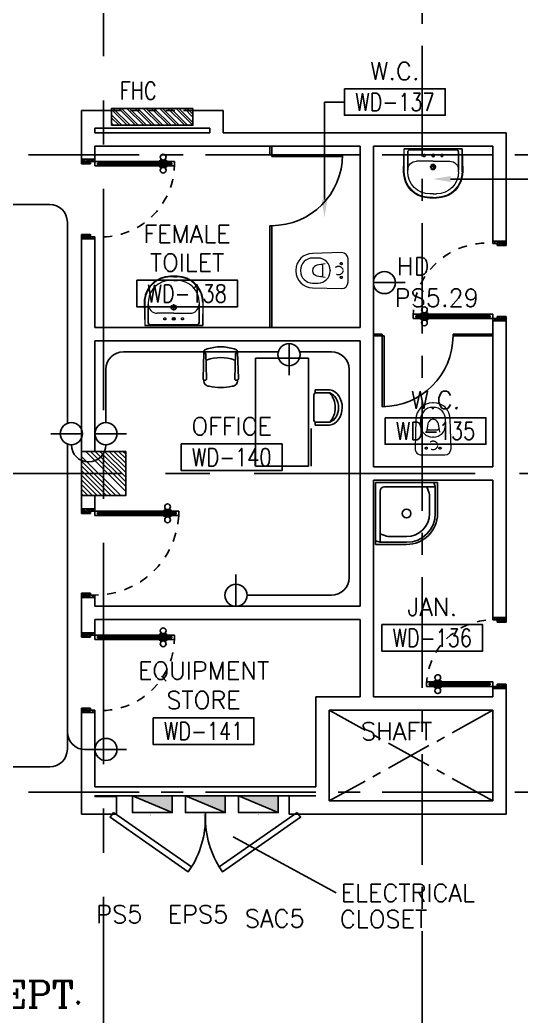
# Model space of a CAD drawing. Extents: x 0 to 93, y -1.5 to 78.
# Drawn here: x 67.12 to 72.79, y 43.69 to 54.94 of the extents above; entities that cross this region are included whole.
import ezdxf
from ezdxf.enums import TextEntityAlignment as Align

# ---------------------------------------------------------------- set-up
doc = ezdxf.new("R2010")
doc.units = 0
doc.header["$MEASUREMENT"] = 0
for name, pattern in [('CENTER', [2, 1.25, -0.25, 0.25, -0.25]), ('CENTER2', [1.125, 0.75, -0.125, 0.125, -0.125]), ('CENTERX2', [4, 2.5, -0.5, 0.5, -0.5]), ('DASHED', [0.75, 0.5, -0.25]), ('HIDDEN', [0.375, 0.25, -0.125]), ('HIDDEN2', [0.1875, 0.125, -0.0625])]:
    doc.linetypes.add(name, pattern=pattern)
doc.layers.get('0').update_dxf_attribs({"color": 11, "linetype": 'CONTINUOUS'})
for name, color, linetype in [('A-TILES', 11, 'CONTINUOUS'), ('AXES', 11, 'CENTERX2'), ('AXES1', 11, 'CENTER'), ('COL', 11, 'CONTINUOUS'), ('DOOR', 11, 'CONTINUOUS'), ('E-CLINE', 4, 'CONTINUOUS'), ('E-HLINE', 4, 'HIDDEN'), ('E-PANELBX', 3, 'CONTINUOUS'), ('E-SOCKETS', 4, 'CONTINUOUS'), ('E-TEXT', 4, 'CONTINUOUS'), ('E-WI', 6, 'CONTINUOUS'), ('FHC', 11, 'CONTINUOUS'), ('FIX', 11, 'CONTINUOUS'), ('FMCHAIR', 11, 'CONTINUOUS'), ('FMDESK', 11, 'CONTINUOUS'), ('HAT', 11, 'CONTINUOUS'), ('PART', 11, 'CONTINUOUS'), ('RM-BOX', 11, 'CONTINUOUS'), ('RM-NAME', 11, 'CONTINUOUS'), ('RM-NO', 11, 'CONTINUOUS'), ('WALL', 11, 'CONTINUOUS')]:
    doc.layers.add(name, color=color, linetype=linetype)
doc.styles.add('ROMANC', font='romanc', dxfattribs={"height": 0.1})
doc.styles.add('ROMANS', font='ROMANS.shx', dxfattribs={"width": 0.6})

# ---------------------------------------------------------------- blocks, each defined once
blk = doc.blocks.new('JAN-001')
for p, q in [((730, -30), (30, -30)), ((30, -30), (30, -730)), ((705, -80), (130, -80)), ((610, -80), (635, -152)), ((688, -30), (704, -76)), ((705, -380), (705, -84)), ((730, -380), (730, -30)), ((80, -130), (80, -705)), ((640, -380), (640, -184)), ((80, -610), (152, -635)), ((184, -640), (380, -640)), ((30, -688), (76, -704)), ((30, -730), (380, -730)), ((84, -705), (380, -705))]:
    blk.add_line(p, q)
blk.add_circle((380, -380), 50)
for centre, radius, start, end in [((130, -130), 50, 90, 180), ((680, -84), 25, 0, 19.0039), ((540, -184), 100, 0, 19.0039), ((380, -380), 350, 270, 0), ((380, -380), 325, 270, 0), ((380, -380), 260, 270, 0), ((184, -540), 100, 250.9961, 270), ((84, -680), 25, 250.9961, 270)]:
    blk.add_arc(centre, radius, start, end)
blk = doc.blocks.new('WC1')
at = {"layer": 'FIX', "lineweight": 20}
for p, q in [((-210, 204), (-538, 194)), ((-475, 141), (-538, 141)), ((-137, 0), (-137, 131)), ((-727, 5), (-727, -5)), ((-674, 5), (-674, -5)), ((-534, 24), (-540, 0)), ((-540, 0), (-534, -24)), ((-395, 76), (-490, 60)), ((-339, 5), (-339, -5)), ((-137, -131), (-137, 0)), ((-490, -60), (-395, -76)), ((-538, -141), (-475, -141)), ((-538, -194), (-210, -204)), ((-213, -204), (-210, -204))]:
    blk.add_line(p, q, dxfattribs=at)
at = {"layer": 'FIX', "linetype": 'Continuous', "lineweight": 20}
blk.add_line((-420, -47), (-420, 45), dxfattribs=at)
at = {"layer": 'FIX', "linetype": 'HIDDEN2', "lineweight": 20, "ltscale": 0.3}
blk.add_circle((-245, 0), 49.8, dxfattribs=at)
at = {"layer": 'FIX', "linetype": 'HIDDEN', "lineweight": 20, "ltscale": 0.05}
for centre in [(-213, 78), (-213, -77)]:
    blk.add_circle(centre, 11.6, dxfattribs=at)
at = {"layer": 'FIX', "lineweight": 20}
for centre, radius, start, end in [((-538, 5), 189, 90, 180), ((-538, 5), 136, 90, 180), ((-475, 5), 136, 360, 90), ((-210, 131), 73, 360, 90), ((-473, -7), 68.2, 128.9242, 152.8468), ((-464, -18), 82, 108.496, 128.9242), ((-538, -5), 189, 180, 270), ((-538, -5), 136, 180, 270), ((-473, 7), 68.2, 207.1532, 231.0758), ((-464, 18), 82, 231.0758, 251.504), ((-475, -5), 136, 270, 0), ((-210, -131), 73, 270, 0)]:
    blk.add_arc(centre, radius, start, end, dxfattribs=at)
at = {"layer": 'FIX', "linetype": 'Continuous', "lineweight": 20}
for centre, start, end in [((-443, 46), 357.6662, 91.6121), ((-442, -46), 268.3879, 2.3338)]:
    blk.add_arc(centre, 22.3, start, end, dxfattribs=at)
blk = doc.blocks.new('LAV-003')
at = {"layer": 'FIX', "linetype": 'Continuous', "lineweight": 20}
for p, q in [((-328, -285), (-328, -25)), ((327, -285), (327, -25)), ((0, -165), (-188, -165)), ((0, -165), (187, -165)), ((-288, -285), (-288, -265)), ((287, -285), (287, -265)), ((0, -535), (-38, -535)), ((0, -535), (37, -535)), ((0, -575), (-38, -575)), ((0, -575), (37, -575))]:
    blk.add_line(p, q, dxfattribs=at)
at = {"layer": 'FIX', "linetype": 'ByBlock'}
blk.add_line((-328, -25), (327, -25), dxfattribs=at)
at = {"layer": 'FIX', "linetype": 'ByBlock', "ltscale": 0.3}
for p, q in [((-288, -265), (-288, -60)), ((0, -35), (-262, -35)), ((0, -35), (262, -35)), ((287, -265), (287, -60))]:
    blk.add_line(p, q, dxfattribs=at)
at = {"layer": 'FIX', "lineweight": 20}
for p, q in [((-16, -101), (15, -101)), ((0, -85), (0, -116))]:
    blk.add_line(p, q, dxfattribs=at)
at = {"layer": 'FIX', "linetype": 'DASHED', "lineweight": 20, "ltscale": 0.04}
for p, q in [((0, -194), (0, -266)), ((-36, -230), (37, -230))]:
    blk.add_line(p, q, dxfattribs=at)
at = {"layer": 'FIX', "linetype": 'Continuous', "lineweight": 20}
blk.add_lwpolyline([(295, -25), (0, -25), (-328, -25), (-335, -285, 0.414214), (-38, -582), (0, -582), (37, -582, 0.414214), (334, -285), (327, -25), (0, -25)], format="xyb", dxfattribs=at)
at = {"layer": 'FIX', "linetype": 'HIDDEN', "lineweight": 20, "ltscale": 0.05}
for centre in [(-100, -101), (100, -101)]:
    blk.add_circle(centre, 12.4, dxfattribs=at)
at = {"layer": 'FIX', "lineweight": 20}
for centre, radius in [((0, -101), 15.5), ((0, -230), 29.5), ((0, -230), 22.5)]:
    blk.add_circle(centre, radius, dxfattribs=at)
at = {"layer": 'FIX', "linetype": 'ByBlock', "ltscale": 0.3}
for centre, start, end in [((-262, -60), 90, 180), ((262, -60), 0, 90)]:
    blk.add_arc(centre, 25, start, end, dxfattribs=at)
at = {"layer": 'FIX', "linetype": 'Continuous', "lineweight": 20}
for centre, radius, start, end in [((-188, -265), 100, 90, 180), ((187, -265), 100, 0, 90), ((-38, -285), 290, 180, 270), ((-38, -285), 250, 180, 270), ((37, -285), 250, 270, 0), ((37, -285), 290, 270, 0)]:
    blk.add_arc(centre, radius, start, end, dxfattribs=at)
blk = doc.blocks.new('RM1')
at = {"layer": 'RM-BOX'}
blk.add_lwpolyline([(570, -200), (-570, -200), (-570, -500), (570, -500)], close=True, dxfattribs=at)
at = {"layer": 'RM-NAME', "style": 'ROMANS'}
for tag, p in [('ROOMNAME1', (0, 324)), ('ROOMNAME2', (0, 0))]:
    blk.add_attdef(tag, text='', height=200, dxfattribs=at).set_placement(p, align=Align.MIDDLE)
at = {"layer": 'RM-NO', "style": 'ROMANS', "width": 0.8}
blk.add_attdef('ROOMNO', text='', height=200, dxfattribs=at).set_placement((0, -350), align=Align.MIDDLE)
blk = doc.blocks.new('*X95')
at = {"color": 0}
for p, q in [((235129, 162738), (235580, 163190)), ((235129, 162792), (235527, 163190)), ((235129, 162845), (235474, 163190)), ((235129, 162898), (235421, 163190)), ((235129, 162951), (235368, 163190)), ((235129, 163004), (235315, 163190)), ((235129, 163057), (235262, 163190)), ((235129, 163110), (235209, 163190)), ((235129, 163163), (235156, 163190)), ((235186, 162690), (235629, 163132)), ((235239, 162690), (235629, 163079)), ((235292, 162690), (235629, 163026)), ((235345, 162690), (235629, 162973)), ((235398, 162690), (235629, 162920)), ((235451, 162690), (235629, 162867)), ((235504, 162690), (235629, 162814)), ((235557, 162690), (235629, 162761)), ((235610, 162690), (235629, 162708))]:
    blk.add_line(p, q, dxfattribs=at)
blk = doc.blocks.new('COL50')
at = {"layer": 'COL'}
blk.add_lwpolyline([(-250, 250), (-250, -250), (250, -250), (250, 250)], close=True, dxfattribs=at)
blk = doc.blocks.new('CHR2')
for p, q in [((-0.861, 0.48), (-0.229, 0.5)), ((-0.947, 0.386), (-0.937, 0.42)), ((-0.836, 0.425), (-0.836, 0.475)), ((-0.834, 0.423), (-0.215, 0.396)), ((-0.183, 0.469), (-0.183, 0.436)), ((-0.947, -0.386), (-0.937, -0.42)), ((-0.861, -0.48), (-0.223, -0.499)), ((-0.836, -0.425), (-0.836, -0.481)), ((-0.834, -0.423), (-0.215, -0.396)), ((-0.183, -0.469), (-0.183, -0.436))]:
    blk.add_line(p, q)
for centre, radius, start, end in [((-0.219, 0.466), 0.0359, 3.8781, 106.7041), ((0.442, 0), 1.442, 164.4748, 195.5252), ((-0.857, 0.397), 0.0833, 92.5404, 163.5801), ((-0.834, 0.425), 0.00208, 180, 267.4596), ((0.516, 0), 1.253, 161.5812, 198.4188), ((-0.214, 0.428), 0.0319, 268.1708, 14.5154), ((-0.184, 0.325), 0.154, 359.6456, 90.3755), ((-1.747, 0), 1.747, 349.2995, 10.7005), ((-0.857, -0.397), 0.0833, 196.4199, 267.4596), ((-0.834, -0.425), 0.00208, 92.5404, 180), ((-0.215, -0.468), 0.0316, 255.3205, 359.2331), ((-0.214, -0.428), 0.0319, 345.4846, 91.8292), ((-0.184, -0.325), 0.154, 269.6202, 0.3544)]:
    blk.add_arc(centre, radius, start, end)
blk = doc.blocks.new('DOOR90')
at = {"layer": 'DOOR', "linetype": 'ByBlock'}
for p, q in [((0, 0), (-150, 0)), ((-200, -25), (-1000, -25)), ((-200, -42), (-1000, -42)), ((-200, -58), (-1000, -58)), ((-1000, -75), (-200, -75))]:
    blk.add_line(p, q, dxfattribs=at)
at = {"layer": 'DOOR', "color": 0, "linetype": 'ByBlock'}
for p, q in [((-150, 0), (-150, -25)), ((-150, 0), (0, 0)), ((0, -50), (0, 0)), ((-1050, -25), (-1050, -75)), ((-1050, -75), (-1050, -25)), ((-1000, -25), (-1050, -25)), ((-1000, -75), (-1050, -75)), ((-1020, -42), (-1020, -58)), ((-1000, -42), (-1020, -42)), ((-1000, -58), (-1020, -58)), ((-1000, -25), (-1000, -42)), ((-1000, -58), (-1000, -75)), ((-968, -25), (-968, -18)), ((-878, -18), (-968, -18)), ((-968, -75), (-968, -82)), ((-878, -82), (-968, -82)), ((-955, -18), (-955, -9)), ((-955, -9), (-890, -9)), ((-955, -18), (-890, -18)), ((-955, -82), (-955, -91)), ((-955, -82), (-890, -82)), ((-955, -91), (-890, -91)), ((-890, -18), (-890, -9)), ((-890, -82), (-890, -91)), ((-878, -25), (-878, -18)), ((-878, -75), (-878, -82)), ((-200, -42), (-200, -25)), ((-200, -25), (-150, -25)), ((-180, -42), (-200, -42)), ((-200, -75), (-200, -58)), ((-200, -58), (-180, -58)), ((-150, -75), (-200, -75)), ((-180, -58), (-180, -42)), ((-150, -75), (-150, -25)), ((-150, -25), (-100, -25)), ((-100, -25), (-100, -50)), ((-100, -50), (0, -50)), ((-150, -900), (-150, -875)), ((-150, -875), (-100, -875)), ((0, -900), (-150, -900)), ((-150, -900), (0, -900)), ((-100, -850), (0, -850)), ((-100, -875), (-100, -850)), ((0, -850), (0, -900))]:
    blk.add_line(p, q, dxfattribs=at)
at = {"layer": 'DOOR', "color": 9, "linetype": 'ByBlock'}
for p, q in [((0, -50), (-114, 0)), ((0, -50), (-40, 0)), ((0, -50), (-100, -37)), ((0, -850), (-114, -900)), ((0, -850), (-100, -863)), ((0, -850), (-40, -900))]:
    blk.add_line(p, q, dxfattribs=at)
at = {"layer": 'DOOR', "color": 0, "linetype": 'ByBlock'}
for centre in [(-923, 24), (-923, -124)]:
    blk.add_circle(centre, 32.4, dxfattribs=at)
at = {"layer": 'DOOR', "color": 9, "linetype": 'ByBlock'}
for centre, radius, start, end in [((0, -50), 74.4, 137.7764, 180), ((0, -50), 54.4, 113.2074, 180), ((0, -50), 154, 161.1053, 166.2858), ((0, -50), 134, 158.1598, 169.28), ((0, -50), 114, 154.0838, 167.3774), ((0, -50), 94.4, 148.0182, 180), ((0, -50), 34.4, 90, 180), ((0, -50), 14.4, 90, 180), ((0, -850), 154, 193.7142, 198.8947), ((0, -850), 134, 190.72, 201.8402), ((0, -850), 94.4, 180, 211.9818), ((0, -850), 74.4, 180, 222.2236), ((0, -850), 54.4, 180, 246.7926), ((0, -850), 34.4, 180, 270), ((0, -850), 14.4, 180, 270)]:
    blk.add_arc(centre, radius, start, end, dxfattribs=at)
at = {"layer": 'DOOR', "linetype": 'HIDDEN', "ltscale": 0.5}
blk.add_arc((-222, -50), 828, 178.2701, 275.003, dxfattribs=at)
blk = doc.blocks.new('DOOR-10')
at = {"layer": 'DOOR', "color": 0, "linetype": 'ByBlock'}
for p, q in [((-76, 1018), (-83, 1018)), ((-83, 928), (-83, 1018)), ((-26, 1100), (-76, 1100)), ((-76, 1100), (-26, 1100)), ((-76, 1050), (-76, 1100)), ((-59, 1050), (-76, 1050)), ((-43, 1070), (-59, 1070)), ((-59, 1050), (-59, 1070)), ((-43, 1050), (-43, 1070)), ((-26, 1050), (-43, 1050)), ((-26, 1050), (-26, 1100)), ((-26, 1018), (-18, 1018)), ((-18, 928), (-18, 1018)), ((-83, 1005), (-92, 1005)), ((-92, 1005), (-92, 940)), ((-83, 940), (-92, 940)), ((-83, 1005), (-83, 940)), ((-76, 928), (-83, 928)), ((-26, 928), (-18, 928)), ((-18, 1005), (-9, 1005)), ((-18, 1005), (-18, 940)), ((-18, 940), (-9, 940)), ((-9, 1005), (-9, 940)), ((-1001, 0), (-1001, 150)), ((-1001, 150), (-976, 150)), ((-1001, 150), (-1001, 0)), ((-976, 150), (-976, 100)), ((-76, 200), (-59, 200)), ((-76, 150), (-76, 200)), ((-76, 150), (-26, 150)), ((-59, 200), (-59, 180)), ((-59, 180), (-43, 180)), ((-43, 200), (-26, 200)), ((-43, 180), (-43, 200)), ((-26, 200), (-26, 150)), ((-1, 150), (-26, 150)), ((-26, 150), (-26, 100)), ((-951, 0), (-1001, 0)), ((-976, 100), (-951, 100)), ((-951, 100), (-951, 0)), ((-51, 100), (-51, 0)), ((-26, 100), (-51, 100)), ((-51, 0), (-1, 0))]:
    blk.add_line(p, q, dxfattribs=at)
at = {"layer": 'DOOR', "linetype": 'ByBlock'}
for p, q in [((-76, 1050), (-76, 200)), ((-59, 200), (-59, 1050)), ((-43, 200), (-43, 1050)), ((-26, 200), (-26, 1050))]:
    blk.add_line(p, q, dxfattribs=at)
at = {"layer": 'DOOR', "color": 9, "linetype": 'ByBlock'}
for p, q in [((-951, 0), (-1001, 114)), ((-51, 0), (-1, 114)), ((-1, 0), (-1, 150)), ((-951, 0), (-1001, 40)), ((-951, 0), (-964, 100)), ((-51, 0), (-37, 100)), ((-51, 0), (-1, 40))]:
    blk.add_line(p, q, dxfattribs=at)
at = {"layer": 'DOOR', "color": 0, "linetype": 'ByBlock'}
for centre in [(-124, 973), (23, 973)]:
    blk.add_circle(centre, 32.4, dxfattribs=at)
at = {"layer": 'DOOR', "linetype": 'HIDDEN', "ltscale": 0.5}
blk.add_arc((-23, 149), 952, 93.1482, 179.9482, dxfattribs=at)
at = {"layer": 'DOOR', "color": 9, "linetype": 'ByBlock'}
for centre, radius, start, end in [((-951, 0), 154, 103.7142, 108.8947), ((-951, 0), 134, 100.72, 111.8402), ((-51, 0), 134, 68.1598, 79.28), ((-51, 0), 154, 71.1053, 76.2858), ((-951, 0), 94.4, 90, 121.9818), ((-951, 0), 74.4, 90, 132.2236), ((-951, 0), 54.4, 90, 156.7926), ((-951, 0), 34.4, 90, 180), ((-951, 0), 14.4, 90, 180), ((-51, 0), 94.4, 58.0182, 90), ((-51, 0), 74.4, 47.7764, 90), ((-51, 0), 54.4, 23.2074, 90), ((-51, 0), 34.4, 0, 90), ((-51, 0), 14.4, 0, 90), ((-51, 0), 114, 64.0838, 77.3774)]:
    blk.add_arc(centre, radius, start, end, dxfattribs=at)
blk = doc.blocks.new('CHR3')
for p, q in [((-0.039, 0.5), (-0.558, 0.5)), ((-0.05, 0.412), (-0.558, 0.412)), ((-0.039, 0.5), (-0.039, 0.412)), ((0, 0.362), (0, -0.362)), ((-0.05, -0.412), (-0.558, -0.412)), ((-0.039, -0.5), (-0.553, -0.5)), ((-0.039, -0.411), (-0.039, -0.5))]:
    blk.add_line(p, q)
for centre, radius, start, end in [((-0.497, 0), 0.503, 97.0495, 263.5769), ((-0.446, 0), 0.427, 105.249, 254.751), ((-0.212, 0), 0.538, 130.0756, 229.9244), ((-0.05, 0.362), 0.05, 0, 90), ((-0.05, -0.362), 0.05, 270, 0)]:
    blk.add_arc(centre, radius, start, end)
blk = doc.blocks.new('DOOR80')
at = {"layer": 'DOOR', "color": 0, "linetype": 'ByBlock'}
for p, q in [((-91, 805), (-91, 740)), ((-82, 805), (-91, 805)), ((-82, 728), (-82, 818)), ((-75, 818), (-82, 818)), ((-82, 805), (-82, 740)), ((-75, 850), (-75, 900)), ((-75, 900), (-25, 900)), ((-25, 900), (-75, 900)), ((-58, 850), (-75, 850)), ((-58, 850), (-58, 870)), ((-42, 870), (-58, 870)), ((-42, 850), (-42, 870)), ((-25, 850), (-42, 850)), ((-25, 850), (-25, 900)), ((-25, 818), (-18, 818)), ((-18, 728), (-18, 818)), ((-18, 805), (-18, 740)), ((-18, 805), (-9, 805)), ((-9, 805), (-9, 740)), ((-82, 740), (-91, 740)), ((-75, 728), (-82, 728)), ((-25, 728), (-18, 728)), ((-18, 740), (-9, 740)), ((-800, 150), (-800, 0)), ((-800, 150), (-775, 150)), ((-800, 0), (-800, 150)), ((-775, 150), (-775, 100)), ((-75, 200), (-58, 200)), ((-75, 150), (-75, 200)), ((-75, 150), (-25, 150)), ((-58, 200), (-58, 180)), ((-58, 180), (-42, 180)), ((-42, 200), (-25, 200)), ((-42, 180), (-42, 200)), ((-25, 200), (-25, 150)), ((0, 150), (-25, 150)), ((-25, 150), (-25, 100)), ((0, 0), (0, 150)), ((0, 150), (0, 0)), ((-750, 0), (-800, 0)), ((-775, 100), (-750, 100)), ((-750, 100), (-750, 0)), ((-50, 100), (-50, 0)), ((-25, 100), (-50, 100)), ((-50, 0), (0, 0))]:
    blk.add_line(p, q, dxfattribs=at)
at = {"layer": 'DOOR', "linetype": 'ByBlock'}
for p, q in [((-75, 850), (-75, 200)), ((-58, 200), (-58, 850)), ((-42, 200), (-42, 850)), ((-25, 200), (-25, 850))]:
    blk.add_line(p, q, dxfattribs=at)
at = {"layer": 'DOOR', "color": 9, "linetype": 'ByBlock'}
for p, q in [((-750, 0), (-800, 114)), ((-50, 0), (0, 114)), ((-750, 0), (-800, 40)), ((-750, 0), (-763, 100)), ((-50, 0), (-37, 100)), ((-50, 0), (0, 40))]:
    blk.add_line(p, q, dxfattribs=at)
at = {"layer": 'DOOR', "color": 0, "linetype": 'ByBlock'}
for centre in [(-124, 773), (24, 773)]:
    blk.add_circle(centre, 32.4, dxfattribs=at)
at = {"layer": 'DOOR', "linetype": 'HIDDEN', "ltscale": 0.5}
blk.add_arc((-25, 150), 750, 90, 180, dxfattribs=at)
at = {"layer": 'DOOR', "color": 9, "linetype": 'ByBlock'}
for centre, radius, start, end in [((-750, 0), 154, 103.7142, 108.8947), ((-750, 0), 134, 100.72, 111.8402), ((-50, 0), 134, 68.1598, 79.28), ((-50, 0), 154, 71.1053, 76.2858), ((-750, 0), 94.4, 90, 121.9818), ((-750, 0), 74.4, 90, 132.2236), ((-750, 0), 54.4, 90, 156.7926), ((-750, 0), 34.4, 90, 180), ((-750, 0), 14.4, 90, 180), ((-50, 0), 94.4, 58.0182, 90), ((-50, 0), 74.4, 47.7764, 90), ((-50, 0), 54.4, 23.2074, 90), ((-50, 0), 34.4, 0, 90), ((-50, 0), 14.4, 0, 90), ((-50, 0), 114, 64.0838, 77.3774)]:
    blk.add_arc(centre, radius, start, end, dxfattribs=at)
blk = doc.blocks.new('DESK-O')
for p, q in [((0, 0), (1, 0)), ((0, -1), (0, 0)), ((1, 0), (1, -1)), ((1, -1), (0, -1)), ((1, -1.05), (0.65, -1.05))]:
    blk.add_line(p, q)
blk = doc.blocks.new('E-PBX')
at = {"layer": 'E-PANELBX'}
h = blk.add_hatch(color=256, dxfattribs=at)
h.paths.add_polyline_path([(34, 190), (-225, 190), (34, 81)])
h.paths.add_polyline_path([(225, 190), (34, 190), (34, 81), (225, 0)])
blk.add_line((225, 0), (-225, 190), dxfattribs=at)
blk.add_lwpolyline([(-225, 190), (225, 190), (225, 0), (-225, 0)], close=True, dxfattribs=at)

msp = doc.modelspace()

# ---------------------------------------------------------------- hatches: boundary and pattern name
at = {"layer": 'FHC', "linetype": 'ByBlock', "ltscale": 0.3}
h = msp.add_hatch(dxfattribs=at)
h.set_pattern_fill('ANSI32', color=11, scale=0.175, style=0)
h.set_pattern_definition([(135, (301.277834, 22.703995), (0.046403883, 0.046403883), []), (135, (301.2469, 22.703995), (0.046403883, 0.046403883), [])])
h.paths.add_polyline_path([(68.1617, 53.755), (68.1617, 53.945), (69.0817, 53.945), (69.0817, 53.755)])
h.paths.add_polyline_path([(69.2943, 53.3339), (69.2943, 53.7547), (69.0318, 53.7547), (69.0318, 53.3339)], flags=9)

# ---------------------------------------------------------------- linework, layer by layer
at = {"layer": 'AXES'}
for p, q in [((68.0717, -1.4643), (68.0717, 77.3484)), ((92.2717, 49.82), (24.2317, 49.82))]:
    msp.add_line(p, q, dxfattribs=at)
at = {"layer": 'AXES1'}
for p, q in [((71.6717, 5.4), (71.6717, 64.22)), ((82.4717, 53.42), (24.2317, 53.42)), ((82.4717, 46.22), (24.2317, 46.22))]:
    msp.add_line(p, q, dxfattribs=at)
at = {"layer": 'E-CLINE', "color": 4}
for p, q in [((67.4613, 52.8606), (65.5651, 52.8606)), ((67.6613, 50.3864), (67.6613, 52.6606)), ((67.6613, 46.9015), (67.6613, 50.1535)), ((65.5651, 46.5042), (67.4613, 46.5042))]:
    msp.add_line(p, q, dxfattribs=at)
at = {"layer": 'E-CLINE', "color": 4, "linetype": 'ByBlock'}
for p, q in [((70.0467, 51.195), (68.2967, 51.195)), ((70.6467, 51.195), (70.2882, 51.195)), ((68.0967, 50.995), (68.0967, 50.395)), ((70.8467, 50.995), (70.8467, 48.645)), ((70.6467, 48.445), (69.6925, 48.445))]:
    msp.add_line(p, q, dxfattribs=at)
at = {"layer": 'E-CLINE', "color": 4, "linetype": 'Continuous'}
for p, q in [((67.6613, 46.9015), (67.6613, 46.7042)), ((67.8586, 46.7015), (67.9716, 46.7))]:
    msp.add_line(p, q, dxfattribs=at)
at = {"layer": 'E-CLINE', "color": 4}
for centre, start, end in [((67.4613, 52.6606), 0, 90), ((67.4613, 46.7042), 270, 0)]:
    msp.add_arc(centre, 0.2, start, end, dxfattribs=at)
at = {"layer": 'E-CLINE', "color": 4, "linetype": 'Continuous'}
for centre, radius, start, end in [((68.2967, 50.995), 0.2, 90, 180), ((67.9017, 50.145), 0.1949, 180, 0), ((67.8613, 46.9015), 0.2, 180, 269.21777)]:
    msp.add_arc(centre, radius, start, end, dxfattribs=at)
at = {"layer": 'E-CLINE', "color": 4, "linetype": 'ByBlock'}
for centre, start, end in [((70.6467, 50.995), 0, 90), ((70.6467, 48.645), 270, 0)]:
    msp.add_arc(centre, 0.2, start, end, dxfattribs=at)
at = {"layer": 'E-SOCKETS'}
for p, q in [((71.1217, 51.977), (71.48, 51.977)), ((70.1675, 51.2878), (70.1675, 50.9294)), ((67.8318, 50.27), (67.4735, 50.27)), ((67.9717, 50.27), (68.33, 50.27)), ((69.5675, 48.32), (69.5675, 48.6783)), ((67.9716, 46.7021), (68.33, 46.7021))]:
    msp.add_line(p, q, dxfattribs=at)
for centre in [(71.2467, 51.977), (70.1675, 51.1628), (67.7068, 50.27), (68.0967, 50.27), (69.5675, 48.445), (68.0966, 46.7021)]:
    msp.add_circle(centre, 0.125, dxfattribs=at)
at = {"layer": 'E-WI', "color": 4}
for points in [[(68.5992, 45.9632, 0, 0.1162, 0), (68.5893, 45.731, 0, 0, 0), (68.5854, 45.6596, 0, 0, 0), (68.5834, 44.9953, 0, 0, 0)], [(69.1957, 45.9632, 0, 0.1162, 0), (69.1857, 45.731, 0, 0, 0), (69.1818, 45.6596, 0, 0, 0), (69.1799, 44.9953, 0, 0, 0)], [(69.8236, 45.9632, 0, 0.1162, 0), (69.8136, 45.731, 0, 0, 0), (69.8097, 45.6596, 0, 0, 0), (69.8078, 44.9953, 0, 0, 0)]]:
    msp.add_lwpolyline(points, format="xyseb", dxfattribs=at)
at = {"layer": 'FHC', "linetype": 'ByBlock', "ltscale": 0.3}
msp.add_lwpolyline([(69.0817, 53.945), (68.1617, 53.945), (68.1617, 53.755), (69.0817, 53.755)], close=True, dxfattribs=at)
at = {"layer": 'FIX', "color": 32, "linetype": 'ByBlock', "ltscale": 0.3}
msp.add_line((71.7967, 53.4785), (71.5342, 53.4785), dxfattribs=at)
at = {"layer": 'PART', "linetype": 'ByBlock'}
for p, q in [((69.9517, 53.42), (69.9517, 53.52)), ((69.9717, 53.42), (69.9717, 53.52)), ((69.9717, 53.42), (69.9517, 53.42)), ((69.9717, 53.42), (70.7717, 53.42)), ((69.9717, 53.42), (69.9717, 53.4)), ((70.7717, 53.4), (69.9717, 53.4)), ((69.9517, 51.47), (69.9517, 52.62)), ((69.9717, 52.62), (69.9517, 52.62)), ((69.9717, 52.62), (69.9517, 52.62)), ((69.9717, 51.47), (69.9717, 52.62)), ((71.2217, 51.395), (71.1217, 51.395)), ((71.2217, 51.375), (71.1217, 51.375)), ((71.2217, 51.375), (71.2217, 51.395)), ((71.2217, 51.375), (71.2217, 51.395)), ((71.2217, 51.375), (71.2417, 51.375)), ((71.2217, 51.375), (71.2217, 50.575)), ((71.2417, 50.575), (71.2417, 51.375)), ((72.4717, 51.395), (72.0217, 51.395)), ((72.0217, 51.375), (72.0217, 51.395)), ((72.0217, 51.375), (72.0217, 51.395)), ((72.0217, 51.375), (72.0217, 51.395)), ((72.4717, 51.375), (72.0217, 51.375))]:
    msp.add_line(p, q, dxfattribs=at)
for centre in [(69.9717, 53.42), (71.2217, 51.375)]:
    msp.add_arc(centre, 0.8, 270, 0, dxfattribs=at)
at = {"layer": 'RM-NAME', "color": 5, "linetype": 'ByBlock'}
for p, q in [((70.5687, 54.0168), (70.7943, 54.0168)), ((70.5687, 52.9139), (70.5687, 54.0168)), ((71.9937, 53.1468), (73.3087, 53.1468))]:
    msp.add_line(p, q, dxfattribs=at)
for points in [[(71.9937, 53.1801), (71.9937, 53.1135), (71.7937, 53.1468)], [(70.5353, 52.9139), (70.602, 52.9139), (70.5687, 52.7139)]]:
    msp.add_solid(points, dxfattribs=at)
at = {"layer": 'WALL'}
for p, q in [((67.8217, 53.92), (67.8217, 53.37)), ((68.1617, 53.92), (67.8217, 53.92)), ((68.1617, 53.755), (68.1617, 53.92)), ((69.4217, 53.92), (69.0817, 53.92)), ((69.0817, 53.755), (69.0817, 53.92)), ((69.4217, 53.67), (69.4217, 53.92)), ((67.9717, 53.67), (67.9717, 53.72)), ((69.2717, 53.72), (67.9717, 53.72)), ((69.0815, 53.755), (68.1617, 53.755)), ((69.2717, 53.67), (69.2717, 53.72)), ((69.2717, 53.67), (67.9717, 53.67)), ((72.6217, 53.67), (69.4217, 53.67)), ((72.6217, 52.445), (72.6217, 53.67)), ((67.9717, 53.52), (67.9717, 53.37)), ((70.9717, 53.52), (67.9717, 53.52)), ((70.9717, 51.47), (70.9717, 53.52)), ((71.1217, 53.52), (72.4717, 53.52)), ((71.1217, 49.895), (71.1217, 53.52)), ((72.4717, 52.445), (72.4717, 53.52)), ((67.9717, 53.37), (67.8217, 53.37)), ((67.9717, 52.47), (67.8217, 52.47)), ((67.8217, 52.47), (67.8217, 50.07)), ((67.9717, 52.47), (67.9717, 51.47)), ((72.4717, 52.445), (72.6217, 52.445)), ((70.9717, 51.47), (67.9717, 51.47)), ((72.4717, 51.545), (72.6217, 51.545)), ((72.4717, 49.895), (72.4717, 51.545)), ((72.6217, 48.195), (72.6217, 51.545)), ((67.9717, 51.32), (67.9717, 50.07)), ((70.9717, 51.32), (67.9717, 51.32)), ((70.9717, 51.32), (70.9717, 48.32)), ((72.4717, 49.895), (71.1217, 49.895)), ((72.4717, 49.745), (71.1217, 49.745)), ((71.1217, 49.745), (71.1217, 47.295)), ((72.4717, 48.195), (72.4717, 49.745)), ((67.8217, 49.57), (67.8217, 49.42)), ((67.9717, 49.57), (67.9717, 49.42)), ((67.9717, 49.42), (67.8217, 49.42)), ((67.8217, 48.42), (67.8217, 48.02)), ((67.9717, 48.42), (67.8217, 48.42)), ((67.9717, 48.42), (67.9717, 48.32)), ((70.9717, 48.32), (67.9717, 48.32)), ((67.9717, 48.17), (67.9717, 48.02)), ((70.9717, 48.17), (67.9717, 48.17)), ((70.9717, 48.17), (70.9717, 47.295)), ((72.4717, 48.195), (72.6217, 48.195)), ((67.9717, 48.02), (67.8217, 48.02)), ((72.4717, 47.295), (72.4717, 47.395)), ((72.4717, 47.395), (72.6217, 47.395)), ((72.6217, 45.97), (72.6217, 47.395)), ((70.9717, 47.295), (70.4716, 47.295)), ((70.4716, 47.295), (70.4717, 46.28)), ((72.4717, 47.295), (71.1217, 47.295)), ((67.9716, 47.12), (67.8216, 47.12)), ((67.8216, 47.12), (67.8217, 45.97)), ((67.9716, 47.12), (67.9717, 46.28)), ((72.4717, 47.145), (70.6216, 47.145)), ((70.6216, 47.145), (70.6216, 46.12)), ((70.6216, 47.12), (70.6217, 46.12)), ((72.4717, 46.12), (72.4717, 47.145)), ((70.4717, 46.28), (67.9717, 46.28)), ((67.9717, 46.17), (67.9717, 46.18)), ((70.4717, 46.18), (67.9717, 46.18)), ((68.2188, 46.17), (67.9717, 46.17)), ((68.2188, 45.97), (68.2188, 46.17)), ((70.1688, 45.97), (70.1688, 46.17)), ((72.4717, 46.12), (70.6216, 46.12)), ((68.2188, 45.97), (67.8217, 45.97)), ((72.6217, 45.97), (70.1688, 45.97)), ((70.7004, 45.0841), (69.5346, 45.7159))]:
    msp.add_line(p, q, dxfattribs=at)
at = {"layer": 'WALL', "color": 250, "linetype": 'HIDDEN', "ltscale": 0.25}
msp.add_line((69.0748, 53.92), (68.1548, 53.92), dxfattribs=at)
at = {"layer": 'WALL', "color": 97, "linetype": 'CENTER2', "ltscale": 0.7}
for p, q in [((72.4716, 46.12), (70.6216, 47.145)), ((72.4716, 47.145), (70.6216, 46.12))]:
    msp.add_line(p, q, dxfattribs=at)
at = {"layer": 'WALL', "linetype": 'ByBlock', "ltscale": 0.3}
msp.add_lwpolyline([(67.8217, 50.07), (68.3217, 50.07), (68.3217, 49.57), (67.8217, 49.57)], close=True, dxfattribs=at)
at = {"layer": 'WALL'}
for points in [[(68.1831, 45.99), (68.1455, 45.9361), (69.0279, 45.3212), (69.0655, 45.3751)], [(70.2602, 45.99), (70.2978, 45.9361), (69.4154, 45.3212), (69.3778, 45.3751)]]:
    msp.add_lwpolyline(points, close=True, dxfattribs=at)
for centre, start, end in [((68.1455, 45.9361), 328.62591, 2.86757), ((70.2978, 45.9361), 177.13243, 211.37409)]:
    msp.add_arc(centre, 1.0775, start, end, dxfattribs=at)

# ---------------------------------------------------------------- block references
at = {"layer": 'A-TILES', "linetype": 'ByBlock', "ltscale": 0.3, "xscale": -0.001000000003841706, "yscale": 0.000999999996565748, "zscale": 0.001}
msp.add_blockref('LAV-003', (71.7967, 53.5135), dxfattribs=at)
at = {"layer": 'A-TILES', "linetype": 'ByBlock', "ltscale": 0.3, "xscale": 0.001000000003841706, "yscale": 0.000999999996565748, "zscale": 0.001, "rotation": 180}
msp.add_blockref('LAV-003', (68.8637, 51.466), dxfattribs=at)
at = {"layer": 'COL', "xscale": 0.001, "yscale": 0.001, "zscale": 0.001}
msp.add_blockref('COL50', (68.0717, 49.82), dxfattribs=at)
at = {"layer": 'DOOR', "color": 0, "linetype": 'ByBlock', "xscale": -0.001, "yscale": 0.001, "zscale": 0.001}
for p in [(67.8217, 53.37), (67.8217, 48.02)]:
    msp.add_blockref('DOOR90', p, dxfattribs=at)
for name, p, rotation in [('DOOR90', (72.6217, 51.545), 180), ('DOOR80', (72.6217, 47.3904), 90)]:
    msp.add_blockref(name, p, dxfattribs=dict(at, rotation=rotation))
at = {"layer": 'DOOR', "color": 0, "linetype": 'ByBlock', "ltscale": 0.3, "xscale": -0.001, "yscale": 0.001, "zscale": 0.001, "rotation": 270}
msp.add_blockref('DOOR-10', (67.8217, 49.4207), dxfattribs=at)
at = {"layer": 'E-PANELBX', "xscale": 0.0009999999892897904, "yscale": 0.0009999999892897904, "zscale": 0.001}
for p in [(68.6217, 45.99), (69.2217, 45.99), (69.8217, 45.99)]:
    msp.add_blockref('E-PBX', p, dxfattribs=at)
at = {"layer": 'FIX', "xscale": 0.001000000003841706, "yscale": 0.000999999996565748, "zscale": 0.001}
msp.add_blockref('WC1', (70.9717, 52.113), dxfattribs=at)
at = {"layer": 'FIX', "yscale": 0.000999999996565748, "zscale": 0.001}
for name, p, xscale, rotation in [('WC1', (71.7967, 49.893), 0.000999999996565748, 270), ('JAN-001', (71.1167, 49.748), -0.000999999996565748, 90)]:
    msp.add_blockref(name, p, dxfattribs=dict(at, xscale=xscale, rotation=rotation))
at = {"layer": 'FMCHAIR', "xscale": 0.46, "yscale": 0.4, "zscale": 0.34, "rotation": 270}
msp.add_blockref('CHR2', (69.3948, 50.7915), dxfattribs=at)
at = {"layer": 'FMCHAIR', "xscale": -0.32, "yscale": 0.4, "zscale": 0.36}
msp.add_blockref('CHR3', (70.4494, 50.5652), dxfattribs=at)
at = {"layer": 'FMDESK', "xscale": -1.22, "yscale": 0.6, "zscale": 0.58, "rotation": 90}
msp.add_blockref('DESK-O', (69.7894, 51.1215), dxfattribs=at)
at = {"layer": 'HAT', "xscale": -0.001, "yscale": 0.001, "zscale": 0.001}
msp.add_blockref('*X95', (303.4502, -113.1197), dxfattribs=at)
at = {"layer": 'RM-NAME'}
ref = msp.add_blockref('RM1', (71.3642, 54.3668), dxfattribs=dict(at, xscale=-0.001, yscale=0.001, zscale=0.001))
ref.add_attrib('ROOMNO', 'WD-137', dxfattribs={"layer": 'RM-NO', "height": 0.2, "style": 'ROMANS', "width": 0.8}).set_placement((71.3642, 54.0168), align=Align.MIDDLE)
ref.add_attrib('ROOMNAME2', 'W.C.', dxfattribs={"height": 0.2, "style": 'ROMANS'}).set_placement((71.3642, 54.3668), align=Align.MIDDLE)
ref = msp.add_blockref('RM1', (69.0151, 52.2035), dxfattribs=dict(at, xscale=-0.001, yscale=0.001, zscale=0.001))
ref.add_attrib('ROOMNO', 'WD-138', dxfattribs={"layer": 'RM-NO', "height": 0.2, "style": 'ROMANS', "width": 0.8}).set_placement((69.0151, 51.8535), align=Align.MIDDLE)
ref.add_attrib('ROOMNAME2', 'TOILET', dxfattribs={"height": 0.2, "style": 'ROMANS'}).set_placement((69.0151, 52.2035), align=Align.MIDDLE)
ref.add_attrib('ROOMNAME1', 'FEMALE', dxfattribs={"height": 0.2, "style": 'ROMANS'}).set_placement((69.0151, 52.5273), align=Align.MIDDLE)
ref = msp.add_blockref('RM1', (71.8244, 50.6504), dxfattribs=dict(at, xscale=-0.001, yscale=0.001, zscale=0.001))
ref.add_attrib('ROOMNO', 'WD-135', dxfattribs={"layer": 'RM-NO', "height": 0.2, "style": 'ROMANS', "width": 0.8}).set_placement((71.8244, 50.3004), align=Align.MIDDLE)
ref.add_attrib('ROOMNAME2', 'W.C.', dxfattribs={"height": 0.2, "style": 'ROMANS'}).set_placement((71.8244, 50.6504), align=Align.MIDDLE)
ref = msp.add_blockref('RM1', (69.5196, 50.3534), dxfattribs=dict(at, xscale=-0.001, yscale=0.001, zscale=0.001))
ref.add_attrib('ROOMNO', 'WD-140', dxfattribs={"layer": 'RM-NO', "height": 0.2, "style": 'ROMANS', "width": 0.8}).set_placement((69.5196, 50.0034), align=Align.MIDDLE)
ref.add_attrib('ROOMNAME2', 'OFFICE', dxfattribs={"height": 0.2, "style": 'ROMANS'}).set_placement((69.5196, 50.3534), align=Align.MIDDLE)
ref = msp.add_blockref('RM1', (71.7863, 48.3135), dxfattribs=dict(at, xscale=-0.001, yscale=0.001, zscale=0.001))
ref.add_attrib('ROOMNO', 'WD-136', dxfattribs={"layer": 'RM-NO', "height": 0.2, "style": 'ROMANS', "width": 0.8}).set_placement((71.7863, 47.9635), align=Align.MIDDLE)
ref.add_attrib('ROOMNAME2', 'JAN.', dxfattribs={"height": 0.2, "style": 'ROMANS'}).set_placement((71.7863, 48.3135), align=Align.MIDDLE)
ref = msp.add_blockref('RM1', (69.2013, 47.2599), dxfattribs=dict(at, xscale=-0.001, yscale=0.001, zscale=0.001))
ref.add_attrib('ROOMNO', 'WD-141', dxfattribs={"layer": 'RM-NO', "height": 0.2, "style": 'ROMANS', "width": 0.8}).set_placement((69.2013, 46.9099), align=Align.MIDDLE)
ref.add_attrib('ROOMNAME2', 'STORE', dxfattribs={"height": 0.2, "style": 'ROMANS'}).set_placement((69.2013, 47.2599), align=Align.MIDDLE)
ref.add_attrib('ROOMNAME1', 'EQUIPMENT', dxfattribs={"height": 0.2, "style": 'ROMANS'}).set_placement((69.2013, 47.5837), align=Align.MIDDLE)

# ---------------------------------------------------------------- texts
at = {"layer": 'E-HLINE', "color": 4, "style": 'ROMANS'}
for s, p in [('PS5', (67.9876, 44.7401)), ('EPS5', (68.7959, 44.7401)), ('SAC5', (69.6677, 44.6925))]:
    msp.add_text(s, height=0.2, dxfattribs=at).set_placement(p)
at = {"layer": 'E-SOCKETS', "style": 'ROMANS'}
msp.add_text('HD', height=0.2, dxfattribs=at).set_placement((71.3881, 52.062))
at = {"layer": 'E-TEXT', "color": 4, "style": 'ROMANS'}
for s, p in [(' PS5.29', (71.2251, 51.7049)), ('ELECTRICAL', (70.7526, 44.9809)), ('CLOSET', (70.7433, 44.6853))]:
    msp.add_text(s, height=0.2, dxfattribs=at).set_placement(p)
at = {"layer": 'RM-NAME', "style": 'ROMANS'}
msp.add_text('SHAFT', height=0.2, dxfattribs=at).set_placement((71.3841, 46.9084), align=Align.MIDDLE)
at = {"layer": 'RM-NO', "style": 'ROMANC'}
msp.add_text(' WARD DEPT. ', height=0.3, dxfattribs=at).set_placement((66.5751, 43.9368), align=Align.MIDDLE)
at = {"layer": 'WALL', "style": 'ROMANS', "width": 0.8}
msp.add_text('FHC', height=0.2, dxfattribs=at).set_placement((68.2537, 54.0445))

doc.saveas('drawing.dxf')
